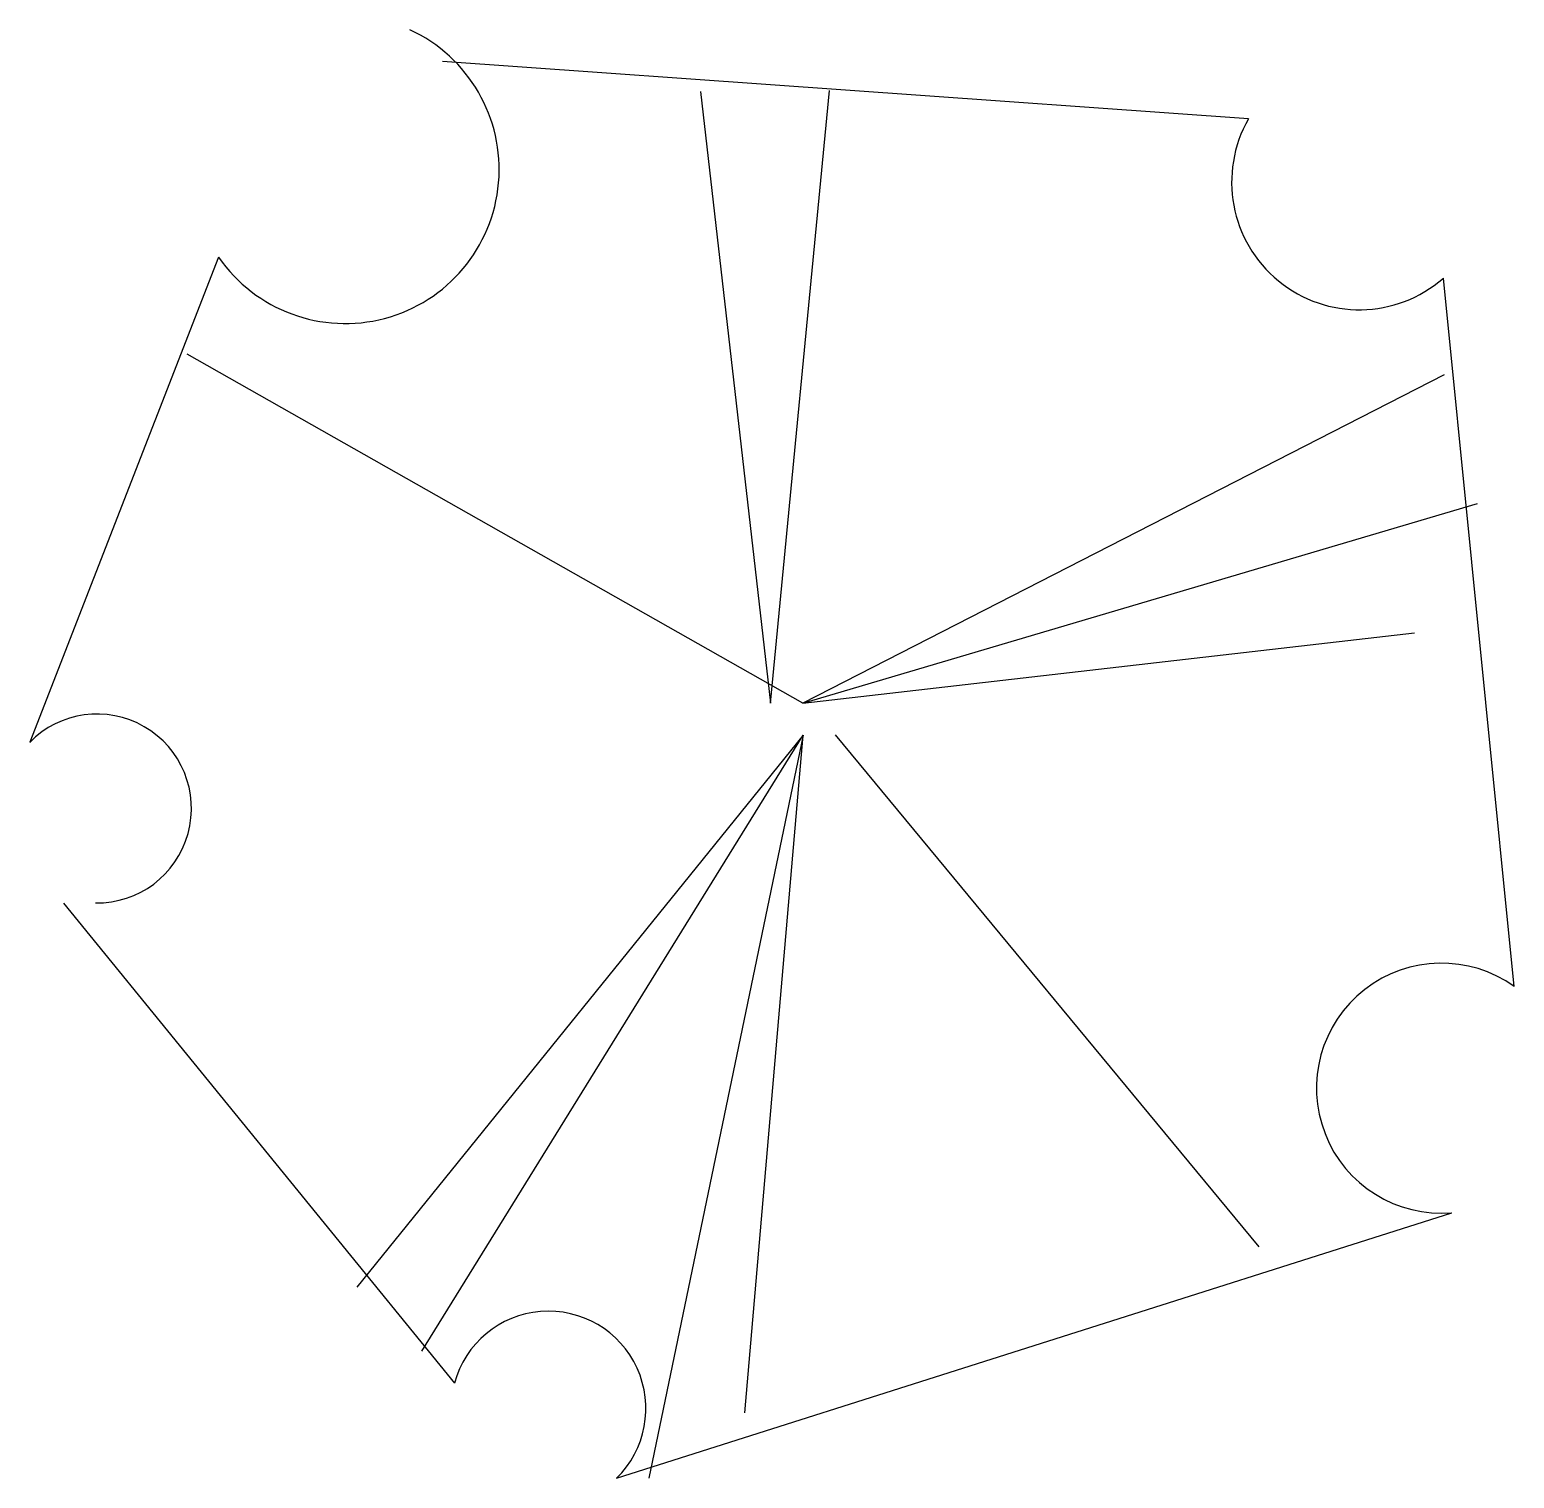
# Model space of a CAD drawing. Extents: x 138.37 to 142.98, y 140.96 to 145.45.
import ezdxf

# ---------------------------------------------------------------- set-up
doc = ezdxf.new("R2010")
doc.units = 0
doc.layers.add('49', color=1, linetype='CONTINUOUS')
doc.layers.add('50', color=2, linetype='CONTINUOUS')

msp = doc.modelspace()

# ---------------------------------------------------------------- linework, layer by layer
at = {"layer": '49', "color": 0}
for p, q in [((140.455, 145.2546), (140.6722, 143.3579)), ((140.6722, 143.3579), (140.8547, 145.2582)), ((140.7722, 143.3588), (138.8636, 144.4406)), ((142.7614, 144.3764), (140.7722, 143.3588)), ((140.7722, 143.3588), (142.865, 143.9776)), ((140.7722, 143.3588), (142.6688, 143.5761)), ((140.7731, 143.2589), (139.3898, 141.5474)), ((139.5914, 141.3494), (140.7731, 143.2589)), ((140.7731, 143.2589), (140.2945, 140.9561)), ((140.5925, 141.1587), (140.7731, 143.2589)), ((140.873, 143.2598), (142.1866, 141.673))]:
    msp.add_line(p, q, dxfattribs=at)
at = {"layer": '50', "color": 0}
for p, q in [((142.1546, 145.1702), (139.6547, 145.3472)), ((138.9608, 144.7412), (138.375, 143.2369)), ((142.9787, 142.4797), (142.7587, 144.6761)), ((138.4795, 142.7382), (139.6923, 141.2504)), ((140.1946, 140.9552), (142.7852, 141.7784))]:
    msp.add_line(p, q, dxfattribs=at)
for centre, radius, start, end in [((139.3534, 145.0128), 0.4775, 214.669, 65.1792), ((142.4978, 144.9735), 0.3956, 150.1821, 311.2575), ((138.5839, 143.0318), 0.2927, 269.1282, 135.5254), ((142.7528, 142.1647), 0.3876, 54.3551, 274.8049), ((139.9837, 141.1713), 0.302, 314.3065, 164.8167)]:
    msp.add_arc(centre, radius, start, end, dxfattribs=at)

doc.saveas('drawing.dxf')
